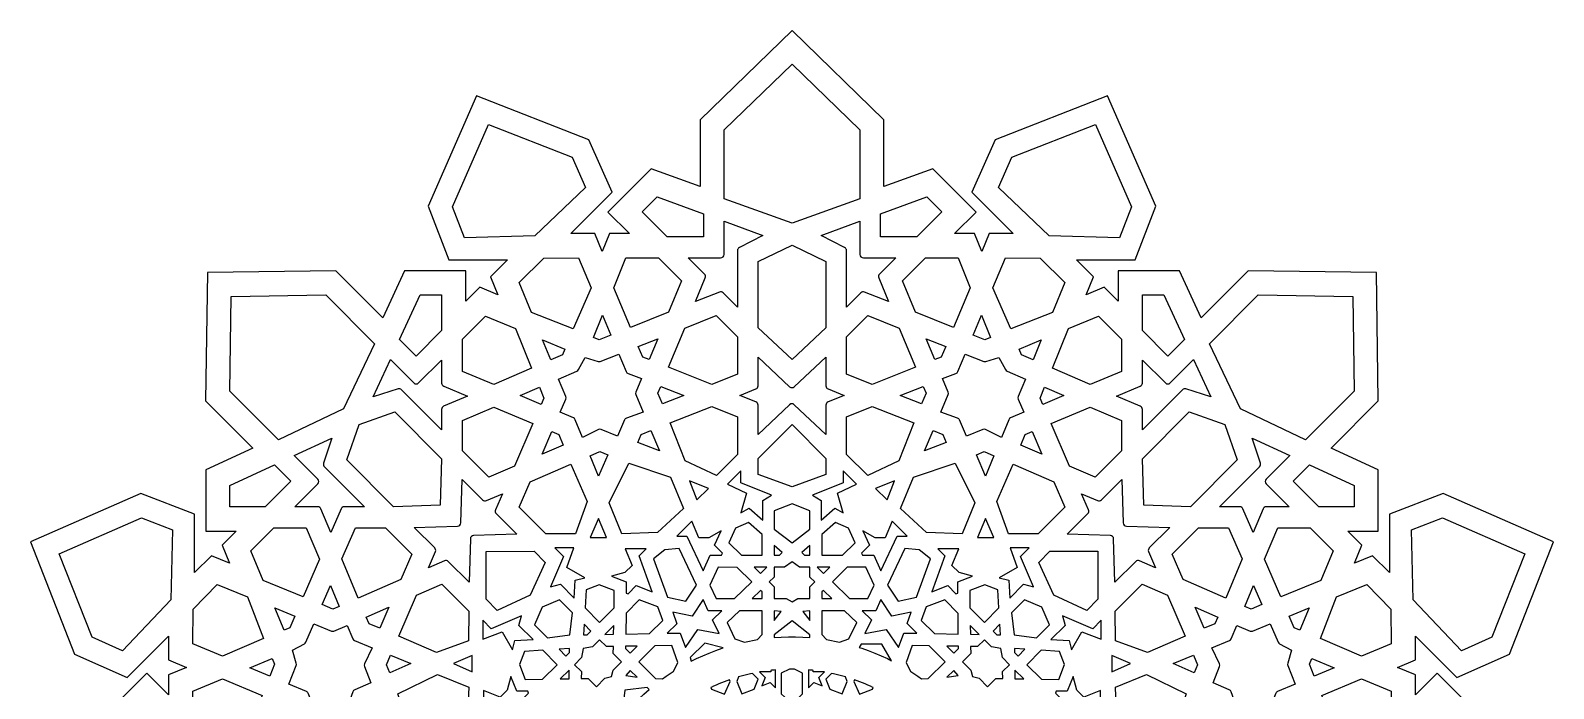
# Model space of a CAD drawing. Extents: x -480 to 480, y -480 to 480.
# Drawn here: x -442 to 442, y 98 to 480 of the extents above; entities that cross this region are included whole.
import ezdxf

# ---------------------------------------------------------------- set-up
doc = ezdxf.new("R2010")
doc.units = 0
doc.header["$MEASUREMENT"] = 0
doc.layers.add('LAYER_1', color=18, linetype='CONTINUOUS')

msp = doc.modelspace()

# ---------------------------------------------------------------- linework, layer by layer
at = {"layer": 'LAYER_1'}
msp.add_lwpolyline([(399.72, 81.67), (374.56, 106.83), (362.07, 94.35), (362.07, 105.86), (351.59, 110.15), (362.08, 114.55), (362.08, 128.39), (386.06, 104.43), (416.58, 117.94), (442.13, 183.14), (377.96, 211.18), (346.82, 199.15), (346.81, 165.25), (337.02, 175.03), (326.5, 170.73), (330.88, 181.17), (322.74, 189.31), (340.39, 189.31), (340.39, 224.9), (313.06, 237.56), (340.41, 264.92), (339.41, 339.41), (264.92, 340.42), (237.56, 313.06), (224.89, 340.39), (189.31, 340.39), (189.31, 322.74), (181.17, 330.88), (170.73, 326.5), (175.03, 337.02), (165.24, 346.81), (199.15, 346.83), (211.17, 377.96), (183.14, 442.13), (117.93, 416.58), (104.42, 386.06), (128.39, 362.08), (114.54, 362.08), (110.15, 351.59), (105.86, 362.07), (94.35, 362.07), (106.83, 374.56), (81.67, 399.72), (53.38, 389.35), (53.38, 428.04), (0, 480), (-53.39, 428.04), (-53.39, 389.35), (-81.67, 399.72), (-106.83, 374.56), (-94.35, 362.07), (-105.86, 362.07), (-110.15, 351.59), (-114.55, 362.08), (-128.39, 362.08), (-104.43, 386.06), (-117.94, 416.58), (-183.14, 442.13), (-211.18, 377.96), (-199.15, 346.82), (-165.25, 346.81), (-175.03, 337.02), (-170.73, 326.5), (-181.17, 330.88), (-189.31, 322.74), (-189.31, 340.39), (-224.9, 340.39), (-237.56, 313.06), (-264.92, 340.41), (-339.41, 339.41), (-340.42, 264.92), (-313.06, 237.56), (-340.39, 224.89), (-340.39, 189.31), (-322.74, 189.31), (-330.88, 181.17), (-326.5, 170.73), (-337.02, 175.03), (-346.81, 165.24), (-346.83, 199.15), (-377.96, 211.17), (-442.13, 183.14), (-416.58, 117.93), (-386.06, 104.42), (-362.08, 128.39), (-362.08, 114.54), (-351.59, 110.15), (-362.07, 105.86), (-362.07, 94.35), (-374.56, 106.83), (-399.72, 81.67)], dxfattribs=at)
for points in [[(0, 368.14), (-39.46, 382.15), (-39.46, 422.22), (0, 460.42), (39.45, 422.22), (39.45, 382.15)], [(-197.08, 377.64), (-176.2, 425.38), (-127.68, 406.39), (-119.89, 388.74), (-149.4, 360.69), (-190.11, 359.65)], [(119.88, 388.74), (127.68, 406.39), (176.2, 425.38), (197.08, 377.64), (190.11, 359.66), (149.4, 360.69)], [(-72.4, 360.1), (-87, 374.69), (-78.26, 383.43), (-51.41, 373.58), (-51.41, 360.1)], [(51.41, 360.1), (51.41, 373.58), (78.26, 383.43), (87, 374.69), (72.4, 360.1)], [(-19.69, 307.41), (-19.69, 345.89), (0, 355.35), (19.68, 345.89), (19.68, 307.41), (0, 288.93)], [(-123.92, 347.93), (-116.64, 330.56), (-127.07, 306.77), (-151.27, 316.21), (-158.4, 333.65), (-144.05, 347.75)], [(-77.43, 347.95), (-64.19, 334.71), (-71.69, 316.38), (-93.85, 307.61), (-103.48, 330.59), (-96.38, 347.95)], [(103.48, 330.59), (93.84, 307.61), (71.69, 316.38), (64.19, 334.71), (77.43, 347.95), (96.38, 347.95)], [(144.04, 347.75), (158.4, 333.65), (151.27, 316.22), (127.07, 306.77), (116.64, 330.56), (123.92, 347.93)], [(-242.32, 298.12), (-260.32, 260.31), (-298.12, 242.32), (-326.45, 270.65), (-325.57, 325.56), (-270.65, 326.45)], [(-227.81, 300.51), (-215.79, 326.46), (-203.43, 326.46), (-203.43, 305.82), (-218.28, 290.98)], [(215.79, 326.46), (227.81, 300.51), (218.28, 290.98), (203.43, 305.83), (203.43, 326.46)], [(260.31, 260.32), (242.32, 298.12), (270.65, 326.45), (325.56, 325.57), (326.45, 270.65), (298.12, 242.32)], [(-191.29, 282.07), (-191.29, 300.79), (-177.89, 314.19), (-160.59, 306.94), (-151.16, 283.87), (-173.02, 274.41)], [(-109.98, 314.7), (-105.14, 303.14), (-112.02, 300.42), (-115.29, 301.72)], [(-62.31, 307.24), (-43.98, 314.5), (-31.64, 302.16), (-31.64, 280.46), (-46.62, 274.53), (-71.64, 284.44)], [(31.64, 280.46), (31.64, 302.16), (43.97, 314.5), (62.31, 307.24), (71.64, 284.44), (46.62, 274.53)], [(112.02, 300.42), (105.14, 303.14), (109.98, 314.7), (115.29, 301.72)], [(177.88, 314.19), (191.29, 300.79), (191.29, 282.07), (173.02, 274.41), (151.16, 283.87), (160.59, 306.94)], [(-82.93, 288.9), (-86.61, 290.36), (-89.22, 296.59), (-77.97, 301.04)], [(82.93, 288.9), (77.96, 301.04), (89.22, 296.59), (86.61, 290.36)], [(-133.22, 291.64), (-140.01, 288.7), (-144.76, 300.29), (-131.82, 294.87)], [(144.75, 300.3), (140.01, 288.7), (133.22, 291.64), (131.82, 294.87)], [(-146.63, 272.81), (-144.08, 266.56), (-145.65, 262.93), (-157.74, 268)], [(-76.16, 273.37), (-62.86, 268.1), (-75.22, 263.21), (-77.8, 269.36)], [(77.8, 269.36), (75.22, 263.21), (62.86, 268.1), (76.16, 273.37)], [(144.07, 266.56), (146.63, 272.81), (157.74, 268), (145.65, 262.93)], [(-231.29, 203.45), (-258.5, 230.66), (-251.27, 251.27), (-230.66, 258.5), (-203.46, 231.29), (-204.3, 204.3)], [(-175.95, 220.69), (-191.29, 236.03), (-191.29, 253.48), (-173.19, 261.31), (-150.47, 251.78), (-161.16, 227.09)], [(-31.64, 255.75), (-31.64, 233.77), (-43.93, 221.67), (-61.95, 230.06), (-70.64, 252.17), (-46.62, 261.68)], [(31.64, 255.75), (46.62, 261.68), (70.64, 252.17), (61.95, 230.06), (43.93, 221.67), (31.64, 233.77)], [(191.29, 253.48), (191.29, 236.03), (175.95, 220.69), (161.16, 227.09), (150.47, 251.78), (173.19, 261.31)], [(258.5, 230.66), (231.29, 203.46), (204.3, 204.3), (203.45, 231.29), (230.66, 258.5), (251.27, 251.27)], [(-76.96, 235.95), (-89.48, 240.82), (-87.58, 245.47), (-81.89, 247.72)], [(-19.69, 231.48), (0, 251.16), (19.68, 231.48), (19.68, 222.29), (0, 215.1), (-19.69, 222.29)], [(87.58, 245.47), (89.48, 240.82), (76.96, 235.95), (81.89, 247.72)], [(-132.93, 239.31), (-145.13, 234.02), (-139.45, 247.16), (-135.46, 245.48)], [(135.45, 245.49), (139.45, 247.16), (145.13, 234.03), (132.93, 239.31)], [(-111.64, 235.5), (-107.02, 233.56), (-112.43, 221.26), (-117.26, 233.07)], [(111.64, 235.5), (117.26, 233.07), (112.43, 221.26), (107.02, 233.56)], [(-326.46, 215.79), (-300.51, 227.81), (-290.98, 218.28), (-305.83, 203.43), (-326.46, 203.43)], [(-125.68, 187.8), (-142.93, 187.67), (-158.47, 203.21), (-152.07, 218), (-128.36, 228.26), (-118.87, 206.48)], [(-106.12, 205.83), (-94.77, 228.79), (-70.51, 220.58), (-62.94, 202.53), (-78.09, 188.52), (-98.71, 187.72)], [(-29.66, 224.3), (-37.44, 216.52), (-26.47, 211.44), (-29.66, 199.87), (-24.78, 202.69), (-16.89, 195.69), (-17.01, 207.18), (-11.89, 210.13), (-29.66, 217.3)], [(29.66, 224.3), (29.66, 217.3), (11.89, 210.13), (17.01, 207.18), (16.88, 195.69), (24.78, 202.69), (29.66, 199.87), (26.47, 211.44), (37.43, 216.52)], [(98.71, 187.72), (78.09, 188.52), (62.94, 202.53), (70.51, 220.58), (94.77, 228.79), (106.12, 205.84)], [(158.47, 203.21), (142.93, 187.67), (125.67, 187.81), (118.87, 206.48), (128.36, 228.26), (152.07, 218)], [(326.46, 215.79), (326.46, 203.43), (305.82, 203.43), (290.98, 218.28), (300.51, 227.81)], [(-59.52, 218.47), (-55.18, 207.43), (-48.44, 214.16)], [(59.51, 218.47), (48.44, 214.16), (55.17, 207.43)], [(-10.28, 201.14), (-10.28, 190.51), (0, 182.52), (10.27, 190.51), (10.27, 201.14), (0, 205.24)], [(-359.66, 190.11), (-360.69, 149.4), (-388.74, 119.88), (-406.39, 127.68), (-425.38, 176.2), (-377.64, 197.08)], [(-112.4, 196.57), (-117.19, 185.69), (-107.66, 185.69)], [(-58.2, 195.06), (-66.82, 186.44), (-61.07, 186.44), (-51.65, 166.36), (-47.55, 175.44), (-40.84, 175.44), (-40.33, 176.58), (-44.92, 181.14), (-41.21, 189.52), (-48.3, 185.45), (-54.17, 185.45)], [(44.91, 181.14), (40.33, 176.58), (40.84, 175.44), (47.55, 175.44), (51.65, 166.36), (61.06, 186.44), (66.81, 186.44), (58.2, 195.06), (54.17, 185.45), (48.3, 185.45), (41.21, 189.52)], [(112.4, 196.57), (107.66, 185.69), (117.18, 185.69)], [(425.38, 176.2), (406.39, 127.68), (388.74, 119.89), (360.69, 149.4), (359.65, 190.11), (377.64, 197.08)], [(-282.07, 191.29), (-274.41, 173.02), (-283.87, 151.16), (-306.94, 160.59), (-314.19, 177.88), (-300.79, 191.29)], [(-261.31, 173.19), (-253.48, 191.29), (-236.03, 191.29), (-220.69, 175.95), (-227.09, 161.16), (-251.78, 150.47)], [(-25.32, 194.33), (-32.75, 190.96), (-36.59, 182.47), (-29.31, 175.44), (-17.38, 175.44), (-17.38, 187.29)], [(25.32, 194.33), (17.38, 187.29), (17.38, 175.44), (29.31, 175.44), (36.58, 182.47), (32.75, 190.96)], [(251.78, 150.47), (227.09, 161.16), (220.69, 175.95), (236.03, 191.29), (253.48, 191.29), (261.31, 173.19)], [(306.94, 160.59), (283.87, 151.16), (274.41, 173.02), (282.07, 191.29), (300.79, 191.29), (314.19, 177.89)], [(-143.26, 171.1), (-152.1, 152.1), (-171.1, 143.26), (-177.6, 149.76), (-177.6, 177.59), (-149.76, 177.6)], [(-126.63, 179.57), (-137.63, 179.57), (-132.68, 174.63), (-140.17, 156.99), (-134.47, 158.52), (-126.43, 150.31), (-125.8, 160.84), (-120.36, 162.3), (-130.79, 168.23)], [(-92.83, 169.44), (-96.98, 165.29), (-104.88, 163.15), (-96.33, 159.85), (-96.35, 153.38), (-95.18, 152.93), (-90.43, 157.68), (-81.11, 154.15), (-88.66, 175.01), (-84.59, 179.08), (-96.78, 179.08)], [(-72.37, 150.89), (-61.6, 148.71), (-55.52, 157.87), (-65.57, 179.3), (-73.91, 178.44), (-80.43, 173.15)], [(-7.28, 175.44), (-5.71, 176.95), (-10.28, 181), (-10.28, 175.44)], [(10.27, 175.44), (10.27, 181), (5.71, 176.95), (7.28, 175.44)], [(61.6, 148.71), (72.37, 150.89), (80.42, 173.15), (73.91, 178.44), (65.56, 179.3), (55.52, 157.87)], [(90.43, 157.68), (95.18, 152.94), (96.34, 153.38), (96.32, 159.85), (104.87, 163.15), (96.98, 165.29), (92.83, 169.44), (96.78, 179.08), (84.59, 179.08), (88.65, 175.01), (81.11, 154.16)], [(137.63, 179.57), (126.63, 179.57), (130.79, 168.23), (120.36, 162.3), (125.8, 160.85), (126.43, 150.31), (134.47, 158.52), (140.17, 156.99), (132.68, 174.63)], [(152.1, 152.1), (143.26, 171.1), (149.76, 177.6), (177.59, 177.6), (177.6, 149.76), (171.1, 143.26)], [(-42.96, 168.34), (-47.68, 157.88), (-44.1, 150.25), (-33.35, 150.25), (-23.4, 159.86), (-31.83, 168.29)], [(-18.3, 164.79), (-14.63, 168.34), (-21.96, 168.34)], [(-13.19, 159.85), (-10.28, 157.04), (-10.28, 150.25), (-3.31, 150.25), (0, 148.27), (3.31, 150.25), (10.27, 150.25), (10.27, 157.04), (13.18, 159.85), (10.27, 162.66), (10.27, 168.34), (4.45, 168.34), (0, 171.41), (-4.45, 168.34), (-10.28, 168.34), (-10.28, 162.66)], [(18.29, 164.79), (21.96, 168.34), (14.63, 168.34)], [(44.1, 150.25), (47.68, 157.88), (42.96, 168.34), (32.12, 168.35), (23.42, 159.84), (33.35, 150.25)], [(-330.56, 116.64), (-347.93, 123.92), (-347.75, 144.04), (-333.65, 158.4), (-316.22, 151.27), (-306.77, 127.07)], [(-266.56, 144.07), (-272.81, 146.63), (-268, 157.74), (-262.93, 145.65)], [(-206.48, 118.87), (-228.26, 128.36), (-218, 152.07), (-203.21, 158.47), (-187.67, 142.93), (-187.81, 125.67)], [(-119.51, 155.32), (-120.15, 144.73), (-111.77, 136.35), (-103.33, 144.78), (-103.16, 154.89), (-111.87, 158.19)], [(-17.38, 150.25), (-17.38, 154.03), (-18.3, 154.91), (-23.13, 150.25)], [(17.38, 154.03), (17.38, 150.25), (23.12, 150.25), (18.29, 154.91)], [(103.16, 154.9), (103.33, 144.78), (111.77, 136.35), (120.15, 144.73), (119.51, 155.32), (111.87, 158.19)], [(206.48, 118.87), (187.8, 125.68), (187.67, 142.93), (203.21, 158.47), (218, 152.07), (228.26, 128.36)], [(262.93, 145.65), (268, 157.74), (272.81, 146.63), (266.56, 144.08)], [(347.75, 144.05), (347.93, 123.92), (330.56, 116.64), (306.77, 127.07), (316.21, 151.27), (333.65, 158.4)], [(-291.64, 133.22), (-294.87, 131.82), (-300.3, 144.75), (-288.7, 140.01)], [(-247.16, 139.45), (-234.03, 145.13), (-239.31, 132.93), (-245.49, 135.45)], [(-134.96, 149.49), (-145.12, 145.12), (-149.5, 134.96), (-141.98, 127.44), (-129.06, 129.06), (-127.45, 141.98)], [(-96.46, 129.58), (-82.66, 129.82), (-75.06, 137.42), (-77.92, 145.35), (-88.66, 149.41), (-96.33, 141.75)], [(-69.24, 142.23), (-66.84, 135.59), (-72.44, 129.99), (-64.86, 130.12), (-61.83, 121.77), (-54.75, 132.18), (-42.38, 129.83), (-46.15, 137.87), (-40.7, 143.14), (-48.62, 143.14), (-51.61, 149.53), (-57.96, 139.93)], [(-17.38, 129.32), (-17.38, 143.14), (-30.48, 143.14), (-37.57, 136.29), (-33.1, 126.75), (-27.67, 124.86), (-25.61, 125.32), (-21.88, 126.02), (-20.05, 126.31)], [(-6.34, 142.73), (-10.28, 143.09), (-10.28, 137.51)], [(10.27, 143.09), (6.34, 142.73), (10.27, 137.51)], [(17.38, 143.14), (17.38, 129.32), (20.04, 126.31), (21.88, 126.02), (25.61, 125.32), (27.67, 124.86), (33.09, 126.75), (37.56, 136.29), (30.47, 143.14)], [(42.38, 129.83), (54.75, 132.18), (61.83, 121.77), (64.86, 130.12), (72.44, 129.99), (66.84, 135.6), (69.24, 142.23), (57.96, 139.93), (51.61, 149.53), (48.62, 143.14), (40.7, 143.14), (46.15, 137.87)], [(96.49, 129.59), (96.49, 141.51), (88.65, 149.41), (77.92, 145.36), (75.05, 137.43), (82.66, 129.82)], [(129.06, 129.06), (141.98, 127.45), (149.49, 134.96), (145.12, 145.12), (134.96, 149.5), (127.44, 141.98)], [(245.48, 135.46), (239.31, 132.93), (234.02, 145.13), (247.16, 139.45)], [(288.7, 140.01), (300.29, 144.76), (294.87, 131.82), (291.64, 133.22)], [(-156.99, 140.17), (-174.63, 132.68), (-179.57, 137.63), (-179.57, 126.63), (-168.23, 130.79), (-162.3, 120.36), (-160.85, 125.8), (-150.31, 126.43), (-158.52, 134.47)], [(-116.79, 131.32), (-120.72, 135.25), (-121.09, 129.16), (-118.91, 129.2)], [(-103.59, 129.46), (-103.5, 134.56), (-108.69, 129.38)], [(-2.08, 127.89), (2.08, 127.89), (6.23, 127.76), (10.28, 127.49), (10.28, 129.2), (0, 137.19), (-10.27, 129.2), (-10.27, 127.49), (-6.23, 127.76)], [(103.59, 129.46), (108.69, 129.38), (103.5, 134.56)], [(118.91, 129.2), (121.09, 129.17), (120.72, 135.25), (116.79, 131.32)], [(156.99, 140.17), (158.52, 134.47), (150.31, 126.43), (160.84, 125.8), (162.3, 120.36), (168.23, 130.79), (179.57, 126.63), (179.57, 137.63), (174.63, 132.68)], [(-122.18, 115.88), (-126.3, 111.77), (-122.29, 107.75), (-122.36, 103.71), (-118.31, 103.78), (-113.51, 98.97), (-108.58, 103.9), (-104.84, 104.84), (-103.9, 108.58), (-98.97, 113.51), (-103.78, 118.31), (-103.71, 122.36), (-107.76, 122.29), (-111.77, 126.3), (-115.89, 122.18), (-121.21, 121.21)], [(-59.1, 115.9), (-58.52, 113.73), (-55.35, 115.31), (-51.69, 117), (-48.01, 118.56), (-44.3, 119.99), (-40.57, 121.3), (-39.87, 121.53), (-50.57, 124.29)], [(108.58, 103.9), (113.51, 98.97), (118.31, 103.78), (122.36, 103.71), (122.29, 107.76), (126.3, 111.77), (122.18, 115.89), (121.21, 121.21), (115.88, 122.18), (111.77, 126.3), (107.75, 122.29), (103.71, 122.36), (103.78, 118.31), (98.97, 113.51), (103.9, 108.58), (104.84, 104.84)], [(-301.72, 115.29), (-300.42, 112.02), (-303.14, 105.14), (-314.7, 109.98)], [(-235.5, 111.64), (-233.07, 117.26), (-221.26, 112.43), (-233.56, 107.02)], [(-185.69, 117.18), (-196.57, 112.4), (-185.69, 107.66)], [(-154.9, 103.16), (-144.78, 103.33), (-136.35, 111.77), (-144.73, 120.15), (-155.32, 119.51), (-158.19, 111.87)], [(-131.32, 116.79), (-129.2, 118.91), (-129.17, 121.09), (-135.25, 120.72)], [(-96.6, 122.48), (-96.63, 121.2), (-93.95, 118.53), (-89.89, 122.59)], [(-69.81, 122.93), (-79.67, 122.76), (-88.93, 113.51), (-79.16, 103.73), (-75.14, 103.49), (-72.98, 105.04), (-69.56, 107.34), (-68.73, 107.86), (-66.23, 113.03)], [(40.16, 123.75), (39.03, 121.79), (40.57, 121.3), (44.3, 119.99), (48.01, 118.56), (51.69, 117), (55.35, 115.31), (57.75, 114.11), (52.13, 123.65)], [(79.15, 103.73), (88.93, 113.51), (79.67, 122.77), (69.81, 122.93), (66.22, 113.03), (68.72, 107.86), (69.56, 107.34), (72.98, 105.04), (75.14, 103.49)], [(96.62, 121.21), (96.6, 122.48), (89.89, 122.59), (93.95, 118.53)], [(129.16, 121.09), (129.2, 118.91), (131.32, 116.79), (135.25, 120.72)], [(155.32, 119.51), (144.73, 120.15), (136.35, 111.77), (144.78, 103.33), (154.89, 103.16), (158.19, 111.87)], [(185.69, 117.19), (185.69, 107.66), (196.57, 112.4)], [(233.56, 107.02), (221.26, 112.43), (233.07, 117.26), (235.5, 111.64)], [(301.72, 115.29), (314.7, 109.98), (303.14, 105.14), (300.42, 112.02)], [(-188.52, 78.09), (-202.53, 62.94), (-220.58, 70.51), (-228.79, 94.77), (-205.84, 106.12), (-187.72, 98.71)], [(-134.56, 103.5), (-129.46, 103.59), (-129.38, 108.69)], [(-93.92, 108.45), (-96.45, 105.41), (-89.97, 104.5)], [(-22.06, 97.64), (-19.7, 103.41), (-23.02, 106.73), (-24.09, 106.5), (-25.62, 106.14), (-27.16, 105.76), (-28.7, 105.35), (-30.24, 104.92), (-31.04, 104.68), (-32.09, 102.11), (-29.05, 94.87)], [(-18.84, 107.55), (-15.55, 104.25), (-17.51, 99.44), (-12.67, 101.37), (-9.67, 98.37), (-9.67, 108.76), (-10.37, 108.69), (-11.88, 108.54), (-12.3, 108.49), (-12.3, 107.59), (-18.61, 107.59)], [(-1.47, 109.18), (-6.2, 106.91), (-6.2, 94.91), (0, 89.09), (6.19, 94.91), (6.19, 106.91), (1.46, 109.18), (0, 109.19)], [(9.66, 108.76), (9.66, 98.37), (12.66, 101.37), (17.5, 99.44), (15.54, 104.25), (18.84, 107.55), (18.61, 107.59), (12.29, 107.59), (12.29, 108.49), (11.88, 108.54), (10.37, 108.69)], [(27.16, 105.76), (25.62, 106.14), (24.09, 106.5), (23.01, 106.73), (19.69, 103.41), (22.06, 97.64), (29.04, 94.87), (32.08, 102.11), (31.03, 104.68), (30.24, 104.92), (28.7, 105.35)], [(93.92, 108.45), (89.97, 104.5), (96.45, 105.41)], [(134.56, 103.5), (129.38, 108.69), (129.46, 103.59)], [(187.72, 98.71), (205.83, 106.12), (228.79, 94.77), (220.58, 70.51), (202.53, 62.94), (188.52, 78.09)], [(-334.71, 64.19), (-347.95, 77.43), (-347.95, 96.38), (-330.59, 103.48), (-307.61, 93.84), (-316.38, 71.69)], [(-175.01, 88.65), (-154.16, 81.11), (-157.68, 90.43), (-152.94, 95.18), (-153.38, 96.34), (-159.85, 96.32), (-163.15, 104.87), (-165.29, 96.98), (-169.44, 92.83), (-179.08, 96.78), (-179.08, 84.59)], [(-98.62, 84.09), (-97.42, 82.88), (-94.74, 85.93), (-91.9, 88.96), (-88.96, 91.9), (-85.93, 94.74), (-82.89, 97.42), (-84.09, 98.62), (-97.01, 97.01)], [(-39.2, 94.61), (-35.91, 102.1), (-36.28, 102.98), (-36.38, 102.95), (-37.9, 102.4), (-39.43, 101.82), (-40.95, 101.22), (-42.47, 100.59), (-43.98, 99.94), (-45.49, 99.26), (-46.99, 98.56), (-47.17, 98.47), (-46.81, 97.59)], [(46.8, 97.59), (47.17, 98.47), (46.99, 98.56), (45.49, 99.26), (43.98, 99.94), (42.47, 100.59), (40.95, 101.22), (39.43, 101.82), (37.9, 102.4), (36.38, 102.95), (36.27, 102.99), (35.9, 102.1), (39.19, 94.61)], [(175.01, 88.66), (179.08, 84.59), (179.08, 96.78), (169.44, 92.83), (165.29, 96.98), (163.15, 104.88), (159.85, 96.33), (153.38, 96.35), (152.93, 95.18), (157.68, 90.43), (154.15, 81.11)], [(347.95, 96.38), (347.95, 77.43), (334.71, 64.19), (316.38, 71.69), (307.61, 93.85), (330.59, 103.48)]]:
    msp.add_lwpolyline(points, close=True, dxfattribs=at)
for points in [[(-40, 327.69, 0.299671), (-42.13, 328.13), (-56.03, 322.59), (-50.4, 336.37, 0.302135), (-50.83, 338.52), (-60.26, 347.96), (-41.43, 347.96, 0.414158), (-39.46, 349.94), (-39.46, 369.2), (-16.97, 360.95), (-30.56, 354, 0.281576), (-31.64, 352.24), (-31.64, 319.33)], [(39.45, 349.94, 0.414158), (41.43, 347.96), (60.26, 347.96), (50.82, 338.52, 0.302135), (50.39, 336.37), (56.03, 322.59), (42.13, 328.13, 0.299671), (40, 327.69), (31.64, 319.33), (31.64, 352.24, 0.281576), (30.56, 354), (16.97, 360.95), (39.45, 369.2)], [(-90.64, 270.06, 0.198912), (-90.63, 268.55), (-86.36, 258.38), (-96.11, 254.94, 0.209523), (-97.27, 253.86), (-101.28, 244.51), (-110.73, 248.28, 0.209505), (-112.32, 248.23), (-121.64, 243.77), (-125.81, 253.98, 0.198912), (-126.88, 255.05), (-134.62, 258.3), (-131.33, 265.91, 0.201867), (-131.32, 267.44), (-135.49, 277.63), (-124.85, 282.23, 0.169198), (-123.89, 283.12), (-120.16, 290.08), (-112.59, 287.8, 0.169173), (-111.29, 287.85), (-100.51, 292.12), (-96.26, 281.96, 0.201867), (-95.16, 280.89), (-87.46, 277.84)], [(112.59, 287.8), (120.16, 290.08), (123.89, 283.12, 0.169173), (124.85, 282.24), (135.48, 277.63), (131.32, 267.44, 0.201867), (131.33, 265.91), (134.62, 258.3), (126.87, 255.05, 0.198912), (125.81, 253.98), (121.63, 243.77), (112.32, 248.23, 0.209523), (110.73, 248.28), (101.28, 244.51), (97.26, 253.86, 0.209505), (96.1, 254.94), (86.36, 258.38), (90.63, 268.55, 0.198912), (90.63, 270.06), (87.45, 277.84), (95.16, 280.89, 0.201867), (96.25, 281.96), (100.51, 292.12), (111.29, 287.85, 0.169198)], [(-226.7, 271.44, 0.281576), (-228.71, 271.92), (-243.24, 267.23), (-233.17, 288.96), (-219.55, 275.34, 0.414158), (-216.75, 275.34), (-203.43, 288.65), (-203.43, 275.31, 0.302135), (-202.22, 273.48), (-188.49, 267.73), (-202.24, 261.81, 0.299671), (-203.43, 260), (-203.43, 248.17)], [(-30.38, 268.1), (-20.94, 271.84, 0.307666), (-19.69, 273.68), (-19.69, 290.41), (-1.36, 273.19, 0.395994), (1.35, 273.19), (19.68, 290.41), (19.68, 273.68, 0.307666), (20.93, 271.84), (30.38, 268.1), (20.93, 264.37, 0.307666), (19.68, 262.53), (19.68, 245.51), (1.35, 262.73, 0.395994), (-1.36, 262.73), (-19.69, 245.51), (-19.69, 262.53, 0.307666), (-20.94, 264.37)], [(219.54, 275.34), (233.16, 288.96), (243.23, 267.23), (228.7, 271.93, 0.281576), (226.7, 271.44), (203.43, 248.17), (203.43, 260, 0.299671), (202.23, 261.81), (188.48, 267.73), (202.22, 273.49, 0.302135), (203.43, 275.31), (203.43, 288.66), (216.75, 275.34, 0.414158)], [(-288.66, 203.43), (-275.34, 216.75, 0.414158), (-275.34, 219.54), (-288.96, 233.16), (-267.23, 243.23), (-271.93, 228.7, 0.281576), (-271.44, 226.7), (-248.17, 203.43), (-260, 203.43, 0.299671), (-261.81, 202.23), (-267.73, 188.48), (-273.49, 202.22, 0.302135), (-275.31, 203.43)], [(267.73, 188.49), (261.81, 202.24, 0.299671), (260, 203.43), (248.17, 203.43), (271.44, 226.7, 0.281576), (271.92, 228.71), (267.23, 243.24), (288.96, 233.17), (275.34, 219.55, 0.414158), (275.34, 216.75), (288.65, 203.43), (275.31, 203.43, 0.302135), (273.48, 202.22)], [(-184.82, 186.73, 0.395994), (-186.74, 184.82), (-187.52, 159.68), (-199.55, 171.72, 0.307666), (-201.74, 172.13), (-211.06, 168.1), (-207.03, 177.42, 0.307666), (-207.44, 179.6), (-219.27, 191.43), (-194.13, 192.22, 0.395994), (-192.22, 194.13), (-191.43, 219.27), (-179.6, 207.44, 0.307666), (-177.42, 207.02), (-168.1, 211.06), (-172.13, 201.74, 0.307666), (-171.72, 199.55), (-159.69, 187.52)], [(191.43, 219.27), (192.22, 194.13, 0.395994), (194.13, 192.22), (219.27, 191.43), (207.44, 179.6, 0.307666), (207.02, 177.42), (211.06, 168.1), (201.74, 172.13, 0.307666), (199.55, 171.72), (187.52, 159.69), (186.73, 184.82, 0.395994), (184.82, 186.74), (159.68, 187.52), (171.72, 199.55, 0.307666), (172.13, 201.74), (168.1, 211.06), (177.42, 207.03, 0.307666), (179.6, 207.44)], [(-258.38, 86.36), (-268.55, 90.63, 0.198912), (-270.06, 90.63), (-277.84, 87.45), (-280.89, 95.16, 0.201867), (-281.96, 96.25), (-292.12, 100.51), (-287.85, 111.29, 0.169198), (-287.8, 112.59), (-290.08, 120.16), (-283.12, 123.89, 0.169173), (-282.24, 124.85), (-277.63, 135.48), (-267.44, 131.32, 0.201867), (-265.91, 131.33), (-258.3, 134.62), (-255.05, 126.87, 0.198912), (-253.98, 125.81), (-243.77, 121.63), (-248.23, 112.32, 0.209523), (-248.28, 110.73), (-244.51, 101.28), (-253.86, 97.26, 0.209505), (-254.94, 96.1)], [(292.12, 100.51), (281.96, 96.26, 0.201867), (280.89, 95.16), (277.84, 87.46), (270.06, 90.64, 0.198912), (268.55, 90.63), (258.38, 86.36), (254.94, 96.11, 0.209523), (253.86, 97.27), (244.51, 101.28), (248.28, 110.73, 0.209505), (248.23, 112.32), (243.77, 121.64), (253.98, 125.81, 0.198912), (255.05, 126.88), (258.3, 134.62), (265.91, 131.33, 0.201867), (267.44, 131.32), (277.63, 135.49), (282.23, 124.85, 0.169198), (283.12, 123.89), (290.08, 120.16), (287.8, 112.59, 0.169173), (287.85, 111.29)]]:
    msp.add_lwpolyline(points, format="xyb", close=True, dxfattribs=at)

doc.saveas('drawing.dxf')
